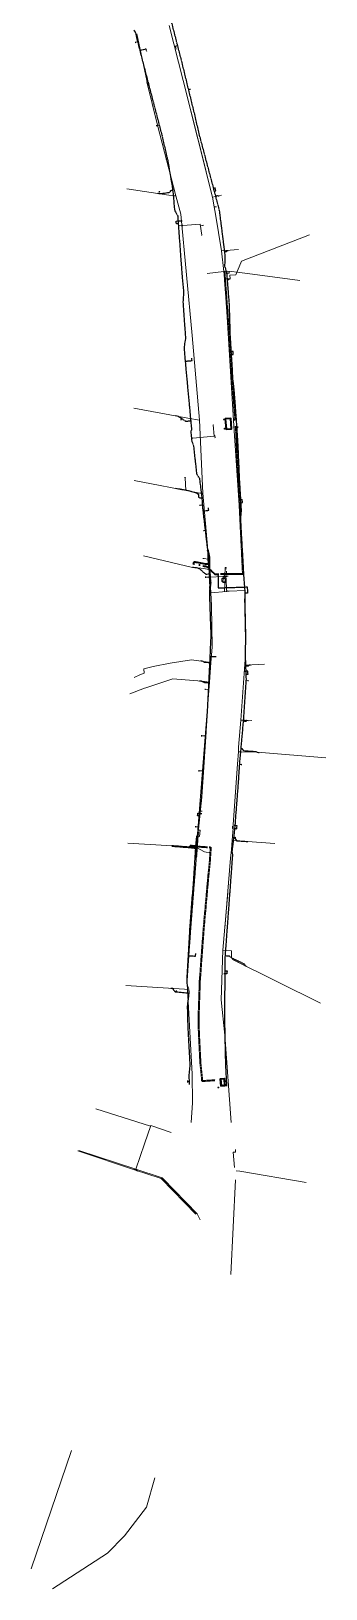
# Model space of a CAD drawing. Header units: metres. Extents: x 105139 to 106600, y 111320 to 118137.
# Drawn here: x 105261 to 105533, y 111320 to 112756 of the extents above; entities that cross this region are included whole.
import ezdxf

# ---------------------------------------------------------------- set-up
doc = ezdxf.new("R2010")
doc.units = ezdxf.units.M
doc.linetypes.add('DASHED', pattern=[1.524, 1.27, -0.254])
for name, color, linetype, lineweight in [('35-RH-ACUE-DOMICILIARIA', 152, 'CONTINUOUS', 9), ('35-RH-ACUE-MATRIZ-PJ', 150, 'DASHED', 40), ('35-RH-ACUE-MENOR-EXIST', 151, 'CONTINUOUS', 13), ('35-RH-ACUE-MENOR-PROY', 5, 'DASHED', 25), ('35-RH-ACUE-NODOS', 5, 'CONTINUOUS', 13), ('35-RH-ACUE-PJ-POZOS', 30, 'CONTINUOUS', 30)]:
    doc.layers.add(name, color=color, linetype=linetype, lineweight=lineweight)

# ---------------------------------------------------------------- blocks, each defined once
blk = doc.blocks.new('NODO_ACUE')
blk.add_circle((0, 0), 0.4)

msp = doc.modelspace()

# ---------------------------------------------------------------- linework, layer by layer
at = {"layer": '35-RH-ACUE-DOMICILIARIA'}
for points in [[(105356.6351, 112745.9242), (105357.2532, 112746.0901), (105357.3721, 112745.6471), (105356.754, 112745.4812)], [(105357.3127, 112745.8686), (105359.129, 112746.4008)], [(105406.8675, 112702.5178), (105405.7089, 112702.2152)], [(105407.5433, 112702.4442), (105406.921, 112702.2948), (105406.8139, 112702.7408), (105407.4363, 112702.8902)], [(105376.1721, 112669.1068), (105376.8029, 112669.2149), (105376.8804, 112668.7628), (105376.2496, 112668.6547)], [(105376.8416, 112668.9889), (105379.2533, 112669.05)], [(105385.0627, 112638.1958), (105385.6771, 112638.375), (105385.8055, 112637.9346), (105385.1911, 112637.7555)], [(105385.7413, 112638.1548), (105386.6747, 112638.2501)], [(105378.931, 112607.9446), (105378.6114, 112606.2131)], [(105379.29, 112608.522), (105379.1552, 112607.8963), (105378.7069, 112607.9929), (105378.8416, 112608.6185)], [(105400.0682, 112576.8956), (105396.8124, 112576.6256)], [(105400.7289, 112576.7265), (105400.0922, 112576.6613), (105400.0455, 112577.1176), (105400.6822, 112577.1828)], [(105400.7062, 112576.9485), (105416.7227, 112578.2769), (105418.0372, 112568.1384)], [(105416.928, 112576.6932), (105419.1921, 112576.9519)], [(105417.7715, 112568.1881), (105418.191, 112567.916)], [(105417.8275, 112568.2744), (105418.247, 112568.0023)], [(105419.0227, 112577.1358), (105419.3615, 112576.7681)], [(105419.0984, 112577.2055), (105419.4372, 112576.8378)], [(105398.728, 112397.5825), (105398.8382, 112398.213), (105399.29, 112398.134), (105399.1798, 112397.5035)], [(105399.0641, 112398.1735), (105399.1103, 112398.8256)], [(105409.7174, 112380.9823), (105429.5464, 112382.853), (105428.7086, 112393.0505)], [(105428.5392, 112393.2344), (105428.878, 112392.8667)], [(105428.6149, 112393.3041), (105428.9537, 112392.9364)], [(105409.0802, 112380.9222), (105408.8263, 112380.8982)], [(105409.7397, 112380.7648), (105409.103, 112380.6996), (105409.0563, 112381.1558), (105409.693, 112381.2211)], [(105429.5048, 112383.3593), (105430.1227, 112383.4174), (105430.3052, 112381.3107)], [(105430.0601, 112381.4248), (105430.3989, 112381.0571)], [(105430.1358, 112381.4946), (105430.4747, 112381.1269)], [(105450.9563, 112390.9692), (105450.2362, 112390.9836)], [(105451.5881, 112390.718), (105450.9485, 112390.74), (105450.9642, 112391.1984), (105451.6038, 112391.1764)], [(105402.9021, 112344.9025), (105403.0057, 112344.271), (105402.5531, 112344.1967), (105402.4495, 112344.8283)], [(105402.7794, 112344.2339), (105403.2501, 112332.6862)], [(105416.0208, 112319.146), (105416.6557, 112319.2262), (105416.7132, 112318.7712), (105416.0783, 112318.6909)], [(105416.6845, 112318.9987), (105418.9621, 112319.0441)], [(105419.676, 112295.7908), (105420.3116, 112295.8658), (105420.3653, 112295.4103), (105419.7297, 112295.3353)], [(105420.3385, 112295.6381), (105421.5667, 112295.6453)], [(105421.1455, 112252.8556), (105421.7843, 112252.8958), (105421.8131, 112252.438), (105421.1743, 112252.3978)], [(105421.7987, 112252.6669), (105425.9058, 112252.69)], [(105420.9139, 112149.466), (105421.5536, 112149.445), (105421.5386, 112148.9866), (105420.8989, 112149.0076)], [(105421.5461, 112149.2158), (105424.435, 112149.2779)], [(105460.4956, 112157.2453), (105458.8356, 112157.3501)], [(105461.1136, 112156.9622), (105460.476, 112157.0168), (105460.5151, 112157.4738), (105461.1528, 112157.4192)], [(105417.4937, 112106.5815), (105418.1325, 112106.5428), (105418.1048, 112106.0849), (105417.4659, 112106.1236)], [(105418.1186, 112106.3139), (105421.8864, 112106.292)], [(105454.5333, 112079.9167), (105452.7828, 112080.0687)], [(105455.1445, 112079.6189), (105454.5083, 112079.6887), (105454.5583, 112080.1447), (105455.1945, 112080.0748)], [(105415.0515, 112074.4105), (105415.6903, 112074.3718), (105415.6626, 112073.9139), (105415.0238, 112073.9526)], [(105415.6765, 112074.1429), (105419.7431, 112074.121)], [(105412.0813, 112022.8083), (105412.7192, 112022.7562), (105412.6819, 112022.299), (105412.044, 112022.3511)], [(105412.7005, 112022.5276), (105415.2756, 112022.4314)], [(105449.01, 112012.6146), (105447.4913, 112013.0809)], [(105449.6252, 112012.3251), (105448.9881, 112012.3863), (105449.032, 112012.8428), (105449.669, 112012.7816)], [(105394.8311, 111871.4163), (105394.7637, 111870.7799), (105394.3076, 111870.8282), (105394.3749, 111871.4646)], [(105394.5357, 111870.804), (105394.4493, 111870.0643)], [(105404.5229, 111788.2356), (105405.1628, 111788.2489), (105405.1724, 111787.7904), (105404.5325, 111787.777)], [(105404.5285, 111787.4796), (105405.1684, 111787.4929), (105405.1779, 111787.0344), (105404.5381, 111787.021)], [(105405.1676, 111788.0197), (105406.7456, 111788.0272)], [(105405.1732, 111787.2637), (105406.749, 111787.2712)]]:
    msp.add_lwpolyline(points, dxfattribs=at)
at = {"layer": '35-RH-ACUE-MATRIZ-PJ'}
for points in [[(105438.8034, 112534.6229), (105448.9039, 112397.7856), (105448.0571, 112397.7231)], [(105448.5013, 112391.2987), (105449.415, 112391.3706), (105455.9633, 112255.3287), (105435.2585, 112255.5268)], [(105425.3688, 112260.2731), (105425.1451, 112271.0671), (105423.8222, 112277.9697)], [(105411.3268, 112264.5788), (105410.5731, 112264.7085), (105410.9669, 112266.9416), (105422.5846, 112264.8927), (105425.2706, 112265.0137)], [(105416.6038, 112263.6586), (105415.3645, 112263.8667)], [(105419.0797, 112263.2083), (105422.8601, 112262.5416), (105430.0608, 112255.4682), (105433.9461, 112255.503)], [(105425.8054, 112242.2479), (105426.3104, 112247.5302), (105425.8836, 112252.9738), (105425.4163, 112257.981), (105425.3771, 112259.8732)], [(105390.4709, 112005.039), (105390.4709, 112005.039), (105407.2895, 112003.6291), (105409.4687, 112003.4164), (105411.7583, 112003.1604), (105415.1608, 112004.3075), (105423.4969, 112003.7626)], [(105407.2895, 112003.6291), (105407.4771, 112005.3005), (105413.726, 112004.824)], [(105413.0632, 111994.3915), (105413.5481, 112002.6512), (105414.7884, 112017.8012)], [(105424.8155, 112003.6764), (105426.2746, 112003.5923), (105425.3924, 111991.144), (105423.4213, 111970.3723), (105419.6848, 111928.6813), (105416.1158, 111879.9158), (105414.9573, 111845.9363), (105415.3385, 111830.9411), (105416.768, 111802.9791), (105417.8101, 111794.2049), (105418.271, 111788.1317), (105430.5635, 111789.0645)]]:
    msp.add_lwpolyline(points, dxfattribs=at)
at = {"layer": '35-RH-ACUE-MENOR-EXIST'}
for points in [[(105358.3047, 112753.6683), (105368.2054, 112706.2943)], [(105388.07, 112761.24), (105400.8118, 112710.7836)], [(105388.07, 112761.24), (105400.8118, 112710.7836)], [(105367.436, 112709.3764), (105377.3653, 112669.5964)], [(105400.8118, 112710.7836), (105427.99, 112603.16)], [(105400.8118, 112710.7836), (105422.059, 112626.6462)], [(105400.8118, 112710.7836), (105427.99, 112603.16)], [(105400.8118, 112710.7836), (105422.059, 112626.6462)], [(105377.3653, 112669.5964), (105394.13, 112604.43)], [(105348.87, 112610.86), (105387.64, 112604.79)], [(105348.87, 112610.86), (105387.64, 112604.79)], [(105387.64, 112604.79), (105392.32, 112604.33), (105394.13, 112604.43)], [(105387.64, 112604.79), (105392.32, 112604.33), (105394.13, 112604.43)], [(105394.13, 112604.43), (105398.76, 112587.34)], [(105394.13, 112604.43), (105398.76, 112587.34)], [(105427.99, 112603.16), (105436.4082, 112604.7976)], [(105427.99, 112603.16), (105429.66, 112594.04)], [(105427.99, 112603.16), (105429.66, 112594.04)], [(105429.66, 112594.04), (105430.82, 112594.13), (105431.682, 112594.143)], [(105429.66, 112594.04), (105430.84, 112587.53)], [(105429.66, 112594.04), (105430.84, 112587.53)], [(105398.76, 112587.34), (105409.23, 112475.44), (105415.93, 112397.57)], [(105398.76, 112587.34), (105409.23, 112475.44), (105415.93, 112397.57)], [(105430.84, 112587.53), (105436.27, 112553.6)], [(105430.84, 112587.53), (105436.27, 112553.6)], [(105439.37, 112527.65), (105444.31, 112527.92), (105444.11, 112531.1), (105449.552, 112531.44), (105454.88, 112544.207), (105517.4282, 112568.3297)], [(105451.9494, 112554.7015), (105440.31, 112553.82), (105436.27, 112553.6)], [(105441.98, 112553.98), (105440.31, 112553.82), (105436.27, 112553.6)], [(105436.27, 112553.6), (105438.5488, 112534.5241), (105439.37, 112527.65)], [(105436.27, 112553.6), (105438.5488, 112534.5241), (105439.37, 112527.65)], [(105423.0155, 112532.7755), (105438.5488, 112534.5241), (105439.49, 112534.63)], [(105439.37, 112527.65), (105447.77, 112392.29), (105457.86, 112241.68)], [(105439.49, 112534.63), (105441.55, 112534.86), (105445.4027, 112534.409)], [(105441.1138, 112534.8029), (105441.3459, 112532.9894), (105443.3243, 112533.0293), (105443.5118, 112534.6303)], [(105445.4027, 112534.409), (105450.6773, 112533.7915), (105464.87, 112532.13), (105508.4054, 112526.344)], [(105355.55, 112408.67), (105405.36, 112399.17)], [(105355.55, 112408.67), (105405.36, 112399.17)], [(105405.36, 112399.17), (105415.93, 112397.57)], [(105405.36, 112399.17), (105415.93, 112397.57)], [(105418.93, 112330.17), (105415.93, 112397.57)], [(105418.93, 112330.17), (105415.93, 112397.57)], [(105413.37, 112330.73), (105355.7077, 112341.8838)], [(105413.37, 112330.73), (105355.7077, 112341.8838)], [(105418.93, 112330.17), (105416.27, 112330.12), (105413.37, 112330.73)], [(105423.8, 112269.3), (105423.8, 112274.23), (105423.54, 112277.52), (105418.93, 112330.17)], [(105364.26, 112272.34), (105409.47, 112261.62), (105414.33, 112261.43), (105419.99, 112260.74)], [(105364.26, 112272.34), (105409.47, 112261.62), (105414.33, 112261.43), (105419.99, 112260.74)], [(105423.8, 112269.3), (105420.19, 112269.76), (105419.01, 112269.9)], [(105423.8, 112269.3), (105420.19, 112269.76), (105419.01, 112269.9)], [(105424.46, 112259.88), (105423.8, 112269.3)], [(105424.46, 112259.88), (105423.8, 112269.3)], [(105419.99, 112260.74), (105424.46, 112259.88)], [(105419.99, 112260.74), (105424.46, 112259.88)], [(105425.56, 112254.34), (105424.46, 112259.88)], [(105425.56, 112254.34), (105424.46, 112259.88)], [(105425.56, 112254.34), (105424.86, 112254.31)], [(105425.56, 112254.34), (105424.86, 112254.31)], [(105424.86, 112254.31), (105425.78, 112238.31)], [(105424.86, 112254.31), (105425.78, 112238.31)], [(105425.62, 112252.82), (105425.56, 112254.34)], [(105425.62, 112252.82), (105425.56, 112254.34)], [(105425.62, 112252.82), (105437.67, 112253.35)], [(105425.62, 112252.82), (105437.67, 112253.35)], [(105425.71, 112248.61), (105425.72, 112250.13)], [(105425.71, 112248.61), (105425.72, 112250.13)], [(105427.55, 112188.05), (105427.04, 112226.54), (105426.3279, 112238.3567), (105425.71, 112248.61)], [(105439.0978, 112248.5156), (105436.5983, 112248.5621), (105436.6522, 112251.4616), (105439.1517, 112251.4151)], [(105439.0978, 112248.5156), (105436.5983, 112248.5621), (105436.6522, 112251.4616), (105439.1517, 112251.4151)], [(105439.0978, 112248.5156), (105436.5983, 112248.5621), (105436.6522, 112251.4616), (105439.1517, 112251.4151)], [(105439.0978, 112248.5156), (105436.5983, 112248.5621), (105436.6522, 112251.4616), (105439.1517, 112251.4151)], [(105439.0978, 112248.5156), (105436.5983, 112248.5621), (105436.6522, 112251.4616), (105439.1517, 112251.4151)], [(105439.0978, 112248.5156), (105436.5983, 112248.5621), (105436.6522, 112251.4616), (105439.1517, 112251.4151)], [(105437.7975, 112251.3924), (105437.5928, 112248.1665)], [(105437.7975, 112251.3924), (105437.5928, 112248.1665)], [(105437.7975, 112251.3924), (105437.5928, 112248.1665)], [(105437.7975, 112251.3924), (105437.5928, 112248.1665)], [(105437.6525, 112251.7474), (105437.9261, 112251.7239), (105437.8128, 112252.0092), (105437.6525, 112251.7474)], [(105437.6525, 112251.7474), (105437.9261, 112251.7239), (105437.8128, 112252.0092), (105437.6525, 112251.7474)], [(105437.6525, 112251.7474), (105437.9261, 112251.7239), (105437.8128, 112252.0092), (105437.6525, 112251.7474)], [(105437.6525, 112251.7474), (105437.9261, 112251.7239), (105437.8128, 112252.0092), (105437.6525, 112251.7474)], [(105437.67, 112253.35), (105437.96, 112253.35)], [(105437.67, 112253.35), (105437.96, 112253.35)], [(105437.6945, 112251.398), (105437.9005, 112251.3868)], [(105437.6945, 112251.398), (105437.9005, 112251.3868)], [(105437.6996, 112252.2945), (105437.9731, 112252.271), (105437.8128, 112252.0092), (105437.6996, 112252.2945)], [(105437.6996, 112252.2945), (105437.9731, 112252.271), (105437.8128, 112252.0092), (105437.6996, 112252.2945)], [(105437.6996, 112252.2945), (105437.9731, 112252.271), (105437.8128, 112252.0092), (105437.6996, 112252.2945)], [(105437.6996, 112252.2945), (105437.9731, 112252.271), (105437.8128, 112252.0092), (105437.6996, 112252.2945)], [(105437.7132, 112252.1466), (105437.9195, 112252.1474)], [(105437.7132, 112252.1466), (105437.9195, 112252.1474)], [(105437.7132, 112252.1466), (105437.9195, 112252.1474)], [(105437.7132, 112252.1466), (105437.9195, 112252.1474)], [(105437.9313, 112252.0517), (105437.7263, 112252.0539)], [(105437.9313, 112252.0517), (105437.7263, 112252.0539)], [(105437.7282, 112252.016), (105437.9342, 112252.0047)], [(105437.7282, 112252.016), (105437.9342, 112252.0047)], [(105437.9401, 112251.8218), (105437.7351, 112251.824)], [(105437.9401, 112251.8218), (105437.7351, 112251.824)], [(105437.7975, 112251.3924), (105437.8312, 112252.0104)], [(105437.7975, 112251.3924), (105437.8312, 112252.0104)], [(105437.9493, 112252.9554), (105437.8111, 112252.5148)], [(105437.9493, 112252.9554), (105437.8111, 112252.5148)], [(105437.8288, 112252.0533), (105437.8111, 112252.5148)], [(105437.8128, 112252.0092), (105437.8199, 112252.2849)], [(105437.8128, 112252.0092), (105437.8199, 112252.2849)], [(105437.8128, 112252.0092), (105437.8199, 112252.2849)], [(105437.8128, 112252.0092), (105437.8199, 112252.2849)], [(105438.127, 112251.6843), (105437.8144, 112251.7014)], [(105438.127, 112251.6843), (105437.8144, 112251.7014)], [(105438.127, 112251.6843), (105437.8144, 112251.7014)], [(105438.127, 112251.6843), (105437.8144, 112251.7014)], [(105438.127, 112251.6843), (105437.8144, 112251.7014)], [(105438.127, 112251.6843), (105437.8144, 112251.7014)], [(105437.8376, 112251.8234), (105437.8199, 112252.2849)], [(105437.8376, 112251.8234), (105437.8199, 112252.2849)], [(105438.0489, 112252.9237), (105437.8536, 112252.9859)], [(105438.0489, 112252.9237), (105437.8536, 112252.9859)], [(105438.0577, 112252.6938), (105437.8624, 112252.756)], [(105438.0577, 112252.6938), (105437.8624, 112252.756)], [(105438.0696, 112253.0522), (105437.9493, 112252.9554)], [(105438.0696, 112253.0522), (105437.9493, 112252.9554)], [(105437.96, 112253.35), (105438.85, 112253.38)], [(105437.96, 112253.35), (105438.85, 112253.38)], [(105438.0036, 112253.1332), (105438.1331, 112252.9744)], [(105438.0036, 112253.1332), (105438.1331, 112252.9744)], [(105438.0696, 112253.0522), (105438.4262, 112253.3457)], [(105438.1214, 112251.5813), (105438.1326, 112251.7873)], [(105438.1214, 112251.5813), (105438.1326, 112251.7873)], [(105438.1214, 112251.5813), (105438.1326, 112251.7873)], [(105438.1214, 112251.5813), (105438.1326, 112251.7873)], [(105438.1214, 112251.5813), (105438.1326, 112251.7873)], [(105438.1214, 112251.5813), (105438.1326, 112251.7873)], [(105438.127, 112251.6843), (105438.7312, 112252.0488)], [(105438.127, 112251.6843), (105438.7312, 112252.0488)], [(105438.127, 112251.6843), (105438.7312, 112252.0488)], [(105438.127, 112251.6843), (105438.7312, 112252.0488)], [(105438.6636, 112253.7418), (105438.4262, 112253.3457)], [(105438.6636, 112253.7418), (105438.4262, 112253.3457)], [(105438.5786, 112253.7991), (105438.7491, 112253.6853)], [(105438.5786, 112253.7991), (105438.7491, 112253.6853)], [(105439.2215, 112256.4405), (105438.6639, 112253.7422)], [(105439.2215, 112256.4405), (105438.6639, 112253.7422)], [(105439.2215, 112256.4405), (105438.6639, 112253.7422)], [(105439.1396, 112252.2259), (105438.7312, 112252.0488)], [(105439.1396, 112252.2259), (105438.7312, 112252.0488)], [(105439.1396, 112252.2259), (105438.7312, 112252.0488)], [(105439.1396, 112252.2259), (105438.7312, 112252.0488)], [(105438.85, 112253.38), (105439.6, 112253.4)], [(105438.85, 112253.38), (105439.6, 112253.4)], [(105439.1719, 112253.9469), (105439.1898, 112253.623), (105439.7044, 112250.947), (105439.1001, 112239.4532)], [(105439.1202, 112252.3272), (105439.1591, 112252.1246)], [(105439.1202, 112252.3272), (105439.1591, 112252.1246)], [(105439.1396, 112252.2259), (105439.4471, 112252.285)], [(105439.1396, 112252.2259), (105439.4471, 112252.285)], [(105439.3131, 112256.7966), (105439.2215, 112256.4405)], [(105439.3131, 112256.7966), (105439.2215, 112256.4405)], [(105439.49, 112252.6083), (105439.2874, 112252.5694)], [(105439.49, 112252.6083), (105439.2874, 112252.5694)], [(105439.3887, 112252.5889), (105439.302, 112253.0398)], [(105439.3887, 112252.5889), (105439.302, 112253.0398)], [(105439.3131, 112256.7966), (105439.343, 112256.9133)], [(105439.3131, 112256.7966), (105439.343, 112256.9133)], [(105439.3131, 112256.7966), (105439.343, 112256.9133)], [(105439.3131, 112256.7966), (105439.343, 112256.9133)], [(105439.4094, 112257.0138), (105439.343, 112256.9133)], [(105439.4094, 112257.0138), (105439.343, 112256.9133)], [(105439.4094, 112257.0138), (105439.343, 112256.9133)], [(105439.4094, 112257.0138), (105439.343, 112256.9133)], [(105439.5142, 112256.9866), (105439.3436, 112257.1003)], [(105439.5142, 112256.9866), (105439.3436, 112257.1003)], [(105439.5142, 112256.9866), (105439.3436, 112257.1003)], [(105439.5142, 112256.9866), (105439.3436, 112257.1003)], [(105439.3887, 112252.5889), (105439.5055, 112251.9811)], [(105439.3887, 112252.5889), (105439.5055, 112251.9811)], [(105439.4372, 112257.0561), (105439.3981, 112256.9968)], [(105439.4372, 112257.0561), (105439.3981, 112256.9968)], [(105439.4372, 112257.0561), (105439.3981, 112256.9968)], [(105439.4372, 112257.0561), (105439.3981, 112256.9968)], [(105439.6068, 112252.0006), (105439.4042, 112251.9616)], [(105439.6068, 112252.0006), (105439.4042, 112251.9616)], [(105439.4094, 112257.0138), (105439.4485, 112257.0731)], [(105439.4094, 112257.0138), (105439.4485, 112257.0731)], [(105439.4094, 112257.0138), (105439.4485, 112257.0731)], [(105439.4094, 112257.0138), (105439.4485, 112257.0731)], [(105439.4284, 112257.3538), (105439.6316, 112257.3269)], [(105439.4284, 112257.3538), (105439.6316, 112257.3269)], [(105439.4284, 112257.3538), (105439.6316, 112257.3269)], [(105439.4284, 112257.3538), (105439.6316, 112257.3269)], [(105439.4372, 112257.0561), (105439.5035, 112257.1566)], [(105439.4372, 112257.0561), (105439.5035, 112257.1566)], [(105439.4372, 112257.0561), (105439.5035, 112257.1566)], [(105439.4372, 112257.0561), (105439.5035, 112257.1566)], [(105439.5482, 112257.338), (105439.5035, 112257.1566)], [(105439.5482, 112257.338), (105439.5035, 112257.1566)], [(105439.5482, 112257.338), (105439.5035, 112257.1566)], [(105439.5482, 112257.338), (105439.5035, 112257.1566)], [(105439.5482, 112257.338), (105439.76, 112261.63)], [(105439.5482, 112257.338), (105439.76, 112261.63)], [(105439.6, 112253.4), (105440.27, 112253.42)], [(105439.6, 112253.4), (105440.27, 112253.42)], [(105440.58, 112261.65), (105439.76, 112261.63)], [(105440.58, 112261.65), (105439.76, 112261.63)], [(105440.55, 112253.44), (105440.27, 112253.42)], [(105440.55, 112253.44), (105440.27, 112253.42)], [(105440.47, 112250.83), (105440.27, 112253.42)], [(105440.55, 112253.44), (105440.43, 112254.97), (105440.88, 112255.72), (105440.78, 112257.68)], [(105441.07, 112240.32), (105441.03, 112240.75), (105440.47, 112250.83)], [(105440.8, 112253.46), (105440.55, 112253.44)], [(105440.8, 112253.46), (105440.55, 112253.44)], [(105440.62, 112260.88), (105440.58, 112261.65)], [(105440.62, 112260.88), (105440.58, 112261.65)], [(105440.64, 112260.45), (105440.67, 112260.02)], [(105440.64, 112260.45), (105440.67, 112260.02)], [(105440.76, 112258.1), (105440.78, 112257.68)], [(105440.76, 112258.1), (105440.78, 112257.68)], [(105440.8, 112253.46), (105441.18, 112253.51)], [(105440.8, 112253.46), (105441.18, 112253.51)], [(105441.18, 112253.51), (105441.49, 112253.55)], [(105441.18, 112253.51), (105441.49, 112253.55)], [(105441.49, 112253.55), (105441.67, 112253.58)], [(105441.49, 112253.55), (105441.67, 112253.58)], [(105441.67, 112253.58), (105442.37, 112253.62)], [(105441.67, 112253.58), (105442.37, 112253.62)], [(105442.37, 112253.62), (105442.55, 112253.61)], [(105442.37, 112253.62), (105442.55, 112253.61)], [(105425.78, 112238.31), (105426.3279, 112238.3567), (105440.91, 112239.6)], [(105437.6953, 112248.1688), (105437.4904, 112248.1643)], [(105437.6953, 112248.1688), (105437.4904, 112248.1643)], [(105437.6953, 112248.1688), (105437.4904, 112248.1643)], [(105437.6953, 112248.1688), (105437.4904, 112248.1643)], [(105437.5928, 112248.1665), (105437.6031, 112247.7049)], [(105437.5928, 112248.1665), (105437.6031, 112247.7049)], [(105437.5928, 112248.1665), (105437.6031, 112247.7049)], [(105437.5928, 112248.1665), (105437.6031, 112247.7049)], [(105438.0648, 112247.7152), (105437.6031, 112247.7049)], [(105438.0648, 112247.7152), (105437.6031, 112247.7049)], [(105438.0648, 112247.7152), (105437.6031, 112247.7049)], [(105438.0648, 112247.7152), (105437.6031, 112247.7049)], [(105438.0625, 112247.8176), (105438.0671, 112247.6127)], [(105438.0625, 112247.8176), (105438.0671, 112247.6127)], [(105438.0625, 112247.8176), (105438.0671, 112247.6127)], [(105438.0625, 112247.8176), (105438.0671, 112247.6127)], [(105438.0648, 112247.7148), (105439.463, 112247.7763)], [(105438.0648, 112247.7148), (105439.463, 112247.7763)], [(105438.0648, 112247.7148), (105439.943, 112247.7718)], [(105438.0648, 112247.7148), (105439.943, 112247.7718)], [(105438.0648, 112247.7148), (105439.943, 112247.7718)], [(105438.0648, 112247.7148), (105439.943, 112247.7718)], [(105439.2946, 112247.8201), (105439.5682, 112247.7966), (105439.4549, 112248.0819), (105439.2946, 112247.8201)], [(105439.2946, 112247.8201), (105439.5682, 112247.7966), (105439.4549, 112248.0819), (105439.2946, 112247.8201)], [(105439.3417, 112248.3672), (105439.6152, 112248.3437), (105439.4549, 112248.0819), (105439.3417, 112248.3672)], [(105439.3417, 112248.3672), (105439.6152, 112248.3437), (105439.4549, 112248.0819), (105439.3417, 112248.3672)], [(105439.3417, 112248.3672), (105439.6152, 112248.3437), (105439.4549, 112248.0819), (105439.3417, 112248.3672)], [(105439.3417, 112248.3672), (105439.6152, 112248.3437), (105439.4549, 112248.0819), (105439.3417, 112248.3672)], [(105440.91, 112239.6), (105441.14, 112239.63)], [(105440.91, 112239.6), (105441.14, 112239.63)], [(105441.14, 112239.63), (105441.07, 112240.32)], [(105441.14, 112239.63), (105441.07, 112240.32)], [(105441.14, 112239.63), (105441.5, 112239.68)], [(105441.14, 112239.63), (105441.5, 112239.68)], [(105441.5, 112239.68), (105442.5056, 112239.7279), (105443.2333, 112239.7625), (105457.89, 112240.46)], [(105457.86, 112241.68), (105457.89, 112240.46)], [(105457.86, 112241.68), (105457.89, 112240.46)], [(105457.89, 112240.46), (105458.71, 112197.91)], [(105457.89, 112240.46), (105458.71, 112197.91)], [(105458.71, 112197.91), (105457.99, 112176.35), (105457.74, 112172.36), (105454, 112120.94), (105452.1, 112096.01)], [(105426.42, 112174.13), (105427.55, 112188.05)], [(105355.67, 112160.15), (105361.07, 112162.5)], [(105355.67, 112160.15), (105361.07, 112162.5)], [(105364.98, 112164.16), (105361.07, 112162.5)], [(105364.98, 112164.16), (105361.07, 112162.5)], [(105422.27, 112174.71), (105408.74, 112176.57), (105389.02, 112173.41), (105373.18, 112170.4), (105364.67, 112168.15)], [(105422.27, 112174.71), (105408.74, 112176.57), (105389.02, 112173.41), (105373.18, 112170.4), (105364.67, 112168.15)], [(105364.67, 112168.15), (105364.98, 112164.16)], [(105364.67, 112168.15), (105364.98, 112164.16)], [(105426.42, 112174.13), (105422.27, 112174.71)], [(105426.42, 112174.13), (105422.27, 112174.71)], [(105425.28, 112155.96), (105426.42, 112174.13)], [(105458.5216, 112171.5599), (105476.047, 112172.5618)], [(105351.67, 112145.15), (105365.3, 112150.4)], [(105351.67, 112145.15), (105365.3, 112150.4)], [(105365.3, 112150.4), (105366.37, 112150.75)], [(105365.3, 112150.4), (105366.37, 112150.75)], [(105366.37, 112150.75), (105391.35, 112159), (105418.07, 112156.72)], [(105366.37, 112150.75), (105391.35, 112159), (105418.07, 112156.72)], [(105414.44, 112019.57), (105425.28, 112155.96)], [(105418.07, 112156.72), (105425.28, 112155.96)], [(105418.07, 112156.72), (105425.28, 112155.96)], [(105458.01, 112120.77), (105454, 112120.94)], [(105464.2783, 112120.5344), (105454, 112120.94)], [(105451.04, 112080.22), (105451.85, 112091.83)], [(105451.04, 112080.22), (105451.85, 112091.83)], [(105452.1, 112096.01), (105451.85, 112091.83)], [(105452.1, 112096.01), (105451.85, 112091.83)], [(105452.14, 112091.8), (105451.85, 112091.83)], [(105452.14, 112091.8), (105451.85, 112091.83)], [(105452.48, 112091.77), (105452.14, 112091.8)], [(105452.48, 112091.77), (105452.14, 112091.8)], [(105469.63, 112091.22), (105452.48, 112091.77)], [(105469.63, 112091.22), (105452.48, 112091.77)], [(105532.57, 112086.23), (105469.63, 112091.22)], [(105532.57, 112086.23), (105469.63, 112091.22)], [(105447.18, 112024.58), (105451.04, 112080.22)], [(105447.18, 112024.58), (105451.04, 112080.22)], [(105418.3348, 112036.8947), (105416.2548, 112037.0747)], [(105416.52, 112019.39), (105414.4388, 112019.5554)], [(105416.15, 112013.67), (105416.52, 112019.39)], [(105446.1, 112010.22), (105446.95, 112020.96)], [(105446.1, 112010.22), (105446.95, 112020.96)], [(105446.4165, 112023.2408), (105446.3591, 112020.8255), (105446.9385, 112020.7826)], [(105446.95, 112020.96), (105447.18, 112024.58)], [(105446.95, 112020.96), (105447.18, 112024.58)], [(105349.99, 112007.55), (105406.38, 112004.06)], [(105349.99, 112007.55), (105406.38, 112004.06)], [(105408.82, 112004.86), (105408.71, 112003.93)], [(105408.82, 112004.86), (105408.71, 112003.93)], [(105409.96, 112004.78), (105408.82, 112004.86)], [(105409.96, 112004.78), (105408.82, 112004.86)], [(105412.34, 112004.69), (105409.96, 112004.78)], [(105412.34, 112004.69), (105409.96, 112004.78)], [(105412.34, 112004.69), (105412.2734, 112003.663), (105410.0673, 111969.8192)], [(105412.34, 112004.69), (105412.2734, 112003.663), (105410.0673, 111969.8192)], [(105412.34, 112004.69), (105413.16, 112013.83)], [(105413.16, 112013.83), (105416.15, 112013.67)], [(105445.49, 112001.42), (105446.1, 112010.22)], [(105445.49, 112001.42), (105446.1, 112010.22)], [(105447.66, 112009.88), (105446.1, 112010.22)], [(105446.1, 112010.22), (105446.1, 112010.22)], [(105485.38, 112007.22), (105447.66, 112009.88)], [(105485.38, 112007.22), (105447.66, 112009.88)], [(105406.38, 112004.06), (105408.71, 112003.93)], [(105406.38, 112004.06), (105408.71, 112003.93)], [(105408.71, 112003.93), (105412.2734, 112003.663), (105412.58, 112003.64), (105420.48, 111999.4), (105422.2, 111999.16)], [(105408.71, 112003.93), (105412.2734, 112003.663), (105412.58, 112003.64), (105420.48, 111999.4), (105422.2, 111999.16)], [(105422.2, 111999.16), (105424.9408, 111998.8533)], [(105439.34, 111929.1463), (105444.75, 111993.71)], [(105439.34, 111929.1463), (105444.75, 111993.71)], [(105444.75, 111993.71), (105445.49, 112001.42)], [(105444.75, 111993.71), (105445.49, 112001.42)], [(105406.8453, 111927.7762), (105407.0219, 111931.0186), (105410.0673, 111969.8192)], [(105406.8453, 111927.7762), (105407.0219, 111931.0186), (105410.0673, 111969.8192)], [(105437.62, 111908.62), (105442.0504, 111961.4928)], [(105437.62, 111908.62), (105442.0504, 111961.4928)], [(105408.1856, 111750), (105409.6815, 111767.9266), (105409.2266, 111794.3144), (105404.4408, 111883.6288), (105407.0219, 111931.0186), (105409.3054, 111960.1122)], [(105408.1856, 111750), (105409.6815, 111767.9266), (105409.2266, 111794.3144), (105404.4408, 111883.6288), (105407.0219, 111931.0186), (105409.3054, 111960.1122)], [(105445.0844, 111750), (105439.29, 111830.38), (105435.9, 111863.02), (105437.62, 111908.62)], [(105445.0844, 111750), (105439.29, 111830.38), (105435.9, 111863.02), (105437.62, 111908.62)], [(105439.6, 111908.44), (105437.62, 111908.62)], [(105439.6, 111908.44), (105437.62, 111908.62)], [(105445.65, 111908.11), (105439.6, 111908.44)], [(105445.65, 111908.11), (105439.6, 111908.44)], [(105527.7414, 111859.9029), (105446.37, 111900.25), (105445.46, 111902.03), (105445.65, 111908.11)], [(105527.7414, 111859.9029), (105446.37, 111900.25), (105445.46, 111902.03), (105445.65, 111908.11)], [(105348.14, 111876.28), (105402.29, 111872.67)], [(105348.14, 111876.28), (105402.29, 111872.67)], [(105402.29, 111872.67), (105405.0319, 111872.5982)], [(105402.29, 111872.67), (105405.0319, 111872.5982)], [(105320.2415, 111762.3956), (105370.7902, 111746.3771)], [(105320.2415, 111762.3956), (105370.7902, 111746.3771)], [(105370.9894, 111747.0217), (105365.3, 111730.33)], [(105370.9894, 111747.0217), (105365.3, 111730.33)], [(105370.9894, 111747.0217), (105389.9053, 111740.595)], [(105370.9894, 111747.0217), (105389.9053, 111740.595)], [(105303.7916, 111723.7506), (105357.1067, 111706.0417)], [(105303.7916, 111723.7506), (105357.1067, 111706.0417)], [(105380.7436, 111699.0114), (105357.3461, 111706.7514), (105304.6728, 111724.1759)], [(105380.7436, 111699.0114), (105357.3461, 111706.7514), (105304.6728, 111724.1759)], [(105365.3, 111730.33), (105357.3461, 111706.7514), (105357.1067, 111706.0417)], [(105365.3, 111730.33), (105357.3461, 111706.7514), (105357.1067, 111706.0417)], [(105449.19, 111724.82), (105449.35, 111723.69), (105449.36, 111722.56), (105447.21, 111722.49)], [(105449.19, 111724.82), (105449.35, 111723.69), (105449.36, 111722.56), (105447.21, 111722.49)], [(105447.21, 111722.49), (105448.19, 111708.27)], [(105447.21, 111722.49), (105448.19, 111708.27)], [(105379.8642, 111698.4766), (105357.1067, 111706.0417)], [(105379.8642, 111698.4766), (105357.1067, 111706.0417)], [(105449.77, 111705.26), (105453.21, 111705.1), (105514.327, 111694.3854)], [(105449.77, 111705.26), (105453.21, 111705.1), (105514.327, 111694.3854)], [(105380.9772, 111697.7969), (105380.5342, 111698.2539), (105379.8642, 111698.4766)], [(105380.9772, 111697.7969), (105380.5342, 111698.2539), (105379.8642, 111698.4766)], [(105382.0227, 111698.2473), (105381.5408, 111698.7477), (105380.7436, 111699.0114)], [(105382.0227, 111698.2473), (105381.5408, 111698.7477), (105380.7436, 111699.0114)], [(105412.4802, 111665.2961), (105380.9772, 111697.7969)], [(105412.4802, 111665.2961), (105380.9772, 111697.7969)], [(105416.5794, 111660.0973), (105413.707, 111665.637), (105382.0227, 111698.2473)], [(105416.5794, 111660.0973), (105413.707, 111665.637), (105382.0227, 111698.2473)], [(105449.36, 111696.84), (105444.76, 111609.62)], [(105449.36, 111696.84), (105444.76, 111609.62)], [(105297.98, 111447.39), (105260.68, 111338.25)], [(105297.98, 111447.39), (105260.68, 111338.25)], [(105374.64, 111422.25), (105367.08, 111395.03), (105346.8, 111368.75), (105331.09, 111352.75), (105280.49, 111319.84)], [(105374.64, 111422.25), (105367.08, 111395.03), (105346.8, 111368.75), (105331.09, 111352.75), (105280.49, 111319.84)]]:
    msp.add_lwpolyline(points, dxfattribs=at)
at = {"layer": '35-RH-ACUE-MENOR-PROY'}
for points in [[(105386.9695, 112776.3861), (105395.6709, 112742.5019), (105399.2767, 112728.4609), (105410.5995, 112682.2575), (105415.7658, 112660.094), (105418.9178, 112648.5512), (105421.5892, 112638.264), (105429.5184, 112608.4388), (105430.6204, 112604.2971), (105431.19, 112602.1617), (105434.1838, 112590.9043), (105434.4311, 112588.9437), (105436.993, 112568.6972), (105438.9787, 112552.8903), (105439.3505, 112549.9408), (105439.1756, 112539.5811), (105441.0873, 112532.3053), (105441.5126, 112526.9139), (105443.2499, 112504.8526), (105443.757, 112488.3428), (105444.1848, 112474.5592), (105445.8461, 112448.3893), (105446.4193, 112436.6448), (105448.0086, 112422.0056), (105449.7275, 112398.5468), (105451.2002, 112376.6355), (105451.4097, 112371.9678), (105452.6574, 112344.0199), (105452.8697, 112339.8332), (105453.9853, 112321.377), (105454.4104, 112314.3454), (105453.6523, 112306.3473), (105455.6594, 112272.607), (105456.64, 112255.0476), (105456.7908, 112252.5526), (105457.7426, 112239.8133), (105457.6296, 112230.4518), (105458.2562, 112204.2735), (105458.4003, 112193.8377), (105458.0398, 112182.8876), (105458.4851, 112170.9065), (105458.7549, 112163.2555), (105458.9231, 112158.6535), (105456.3296, 112120.1133), (105454.6526, 112101.1938), (105454.0759, 112094.7444), (105453.9871, 112093.7403), (105452.9029, 112081.9218), (105451.8078, 112065.0618), (105448.3987, 112020.9297), (105447.4066, 112012.3801), (105447.29, 112011.3842), (105446.09, 112001.053), (105445.9515, 111999.8634), (105446.1738, 111998.1626), (105446.396, 111996.4618), (105439.4852, 111902.6289), (105439.368, 111889.6036), (105439.0093, 111847.1772), (105439.904, 111804.4753), (105440.9088, 111783.5058)], [(105406.76, 111784.78), (105406.7544, 111786.067), (105406.4649, 111794.1537), (105407.4765, 111802.3408), (105405.9589, 111829.1229), (105405.3963, 111841.1534), (105404.9863, 111857.0462), (105406.4038, 111868.893), (105406.6021, 111870.8873), (105404.4713, 111877.8722), (105404.9382, 111885.391), (105406.1692, 111903.6299), (105408.0564, 111929.9875), (105412.8952, 111991.5316), (105413.5481, 112002.6512), (105414.7884, 112017.8012), (105416.3059, 112032.4375), (105418.1409, 112050.137), (105423.5293, 112130.8985), (105424.6059, 112153.1085), (105424.6059, 112153.1085), (105425.8733, 112179.5634), (105426.7743, 112198.9107), (105425.386, 112237.8607), (105426.3104, 112247.5302), (105425.8836, 112252.9738), (105425.4163, 112257.981), (105425.1451, 112271.0671), (105423.2867, 112280.7637), (105419.456, 112313.7169), (105419.2036, 112315.8822), (105419.2036, 112315.8822), (105418.2859, 112327.8361), (105416.2109, 112343.5978), (105413.6258, 112347.6863), (105410.7976, 112373.4364), (105409.117, 112378.1429), (105408.1293, 112387.5048), (105408.9534, 112388.6878), (105408.4228, 112394.349), (105408.1027, 112397.7786), (105407.0593, 112408.9612), (105403.0638, 112451.8022), (105402.391, 112458.99), (105402.1558, 112465.2598), (105403.3644, 112473.1563), (105401.0202, 112506.4932), (105401.6796, 112514.7038), (105400.01, 112532.9105), (105396.669, 112578.5867), (105396.1671, 112585.4477), (105393.335, 112590.8122), (105393.0405, 112593.968), (105391.8703, 112606.5091), (105391.4922, 112610.5612), (105386.9627, 112637.0243), (105381.4929, 112660.3032), (105377.6331, 112675.163), (105370.691, 112701.8888), (105366.544, 112717.8541), (105361.1677, 112738.5522), (105358.4748, 112748.9194), (105356.9812, 112755.3645), (105355.5454, 112756.9563)], [(105361.1676, 112738.5522), (105362.8303, 112738.984), (105366.4667, 112739.9286), (105367.0295, 112737.7244)], [(105395.6709, 112742.5019), (105394.6038, 112742.216), (105393.5367, 112741.9301), (105394.1832, 112739.578)], [(105391.614, 112609.2562), (105389.1282, 112609.0338), (105388.0791, 112607.1769), (105379.9056, 112606.041), (105379.9056, 112606.041), (105376.8088, 112606.4858)], [(105429.5184, 112608.4388), (105431.0891, 112608.8547), (105430.3829, 112611.5415), (105428.6046, 112611.0597)], [(105430.6204, 112604.2971), (105432.4196, 112604.7532), (105433.2848, 112604.2384), (105434.1619, 112604.3675)], [(105396.669, 112578.5867), (105395.6689, 112578.5302), (105394.6688, 112578.4736), (105394.5194, 112581.0503), (105399.9111, 112581.3706)], [(105438.9787, 112552.8903), (105440.8204, 112553.1217), (105441.4738, 112553.9294), (105442.4625, 112554.0356)], [(105441.5126, 112526.9139), (105442.0387, 112526.9546), (105442.5648, 112526.9952), (105443.177, 112527.8461), (105444.1702, 112527.8901)], [(105403.0638, 112451.8022), (105405.2954, 112452.0234), (105409.1676, 112452.4072), (105408.9518, 112454.736)], [(105445.2339, 112458.0341), (105447.0996, 112458.1356), (105446.9162, 112460.791), (105444.4703, 112460.6395)], [(105408.2167, 112396.557), (105403.3788, 112396.2679), (105396.6158, 112400.8117), (105393.8422, 112401.3487)], [(105418.4524, 112325.667), (105417.3612, 112325.5244), (105416.4627, 112325.407), (105415.4411, 112326.333), (105415.2427, 112328.7133), (105413.8633, 112329.8572), (105407.0441, 112331.9641), (105394.1484, 112334.4481), (105394.1484, 112334.4481)], [(105453.9828, 112321.3811), (105455.6379, 112321.4711), (105455.5038, 112324.0804), (105454.0737, 112323.9962), (105453.1693, 112323.9439)], [(105419.456, 112313.7169), (105420.8166, 112313.908), (105424.5459, 112314.4318), (105424.2519, 112316.6119)], [(105411.3268, 112264.5788), (105410.5731, 112264.7085), (105410.9669, 112266.9416), (105422.5846, 112264.8927), (105425.2706, 112265.0137)], [(105416.6038, 112263.6586), (105415.3645, 112263.8667)], [(105419.0797, 112263.2083), (105422.8601, 112262.5416), (105430.0608, 112255.4682), (105433.9461, 112255.503)], [(105425.6465, 112255.5141), (105422.1852, 112255.1911), (105415.7633, 112260.5168), (105413.1073, 112261.3374), (105409.6748, 112261.5832)], [(105433.0409, 112255.4949), (105433.2702, 112242.8163)], [(105433.2702, 112242.8163), (105433.2702, 112242.8163), (105458.9658, 112243.6396), (105460.0294, 112243.6736), (105460.3373, 112238.0514), (105457.724, 112238.0148)], [(105425.8733, 112179.5634), (105428.1243, 112179.5894), (105431.2949, 112179.6006)], [(105425.5761, 112173.6023), (105420.722, 112174.15), (105418.4523, 112175.233), (105417.059, 112175.4264)], [(105458.7523, 112163.2675), (105460.7502, 112163.3592), (105460.6765, 112165.9218), (105459.0419, 112165.8728), (105458.2734, 112165.8497), (105457.4073, 112165.8237)], [(105458.4851, 112170.9065), (105461.2709, 112170.934), (105462.0581, 112171.7749), (105463.0889, 112171.8387)], [(105424.6988, 112155.072), (105420.8904, 112155.3564), (105417.8439, 112156.7548), (105415.8552, 112156.909)], [(105456.3296, 112120.1133), (105458.9641, 112119.9786), (105459.7403, 112120.6979), (105460.792, 112120.6443)], [(105454.0759, 112094.7444), (105455.1795, 112094.6366), (105456.442, 112092.7785), (105468.0904, 112091.9909), (105469.2487, 112091.2289), (105471.1194, 112091.1019)], [(105416.3059, 112032.4375), (105414.2188, 112032.6529), (105414.4503, 112035.0894), (105418.0492, 112034.8066)], [(105448.3987, 112020.9297), (105450.4106, 112020.7749), (105450.6303, 112023.4703), (105447.6189, 112023.7312)], [(105390.4709, 112005.039), (105390.4709, 112005.039), (105407.2895, 112003.6291), (105409.4687, 112003.4164), (105411.7583, 112003.1604), (105415.1608, 112004.3075), (105423.4969, 112003.7626)], [(105407.2895, 112003.6291), (105407.4771, 112005.3005), (105413.726, 112004.824)], [(105447.4066, 112012.3801), (105448.525, 112012.228), (105449.362, 112010.9639), (105450.1989, 112009.6998), (105460.4822, 112008.9758)], [(105406.1692, 111903.6299), (105408.7244, 111903.4955), (105412.4026, 111903.302), (105412.5016, 111905.5499)], [(105439.368, 111889.6036), (105441.378, 111889.5665), (105441.3379, 111886.9621), (105438.4698, 111887.0512)], [(105439.5831, 111903.7146), (105443.4392, 111903.5481), (105444.7205, 111902.1589), (105457.5979, 111895.929), (105457.9674, 111894.529), (105458.9142, 111894.0301)], [(105406.4038, 111868.893), (105404.7872, 111869.0514), (105393.6233, 111870.1337), (105391.2481, 111873.381), (105389.4859, 111873.5352)], [(105357.7151, 111705.8395), (105355.6247, 111706.5133)], [(105357.7151, 111705.8395), (105359.1547, 111705.3548)]]:
    msp.add_lwpolyline(points, dxfattribs=at)
at = {"layer": '35-RH-ACUE-PJ-POZOS'}
for points in [[(105439.7624, 112398.9421), (105444.849, 112399.3109), (105445.5801, 112389.2274), (105440.4935, 112388.8586), (105439.7624, 112398.9421)], [(105440.0833, 112398.6646), (105444.5715, 112398.99), (105445.2592, 112389.5049), (105440.771, 112389.1795), (105440.0833, 112398.6646)], [(105439.1458, 111790.5257), (105439.7292, 111783.7507), (105435.7439, 111783.4076), (105435.1606, 111790.1825), (105439.1458, 111790.5257)], [(105435.7439, 111783.4076), (105435.1606, 111790.1825), (105439.1458, 111790.5257), (105439.7292, 111783.7507), (105435.7439, 111783.4076)], [(105438.6906, 111789.9846), (105439.1881, 111784.206), (105436.1992, 111783.9486), (105435.7016, 111789.7273), (105438.6906, 111789.9846)], [(105436.1992, 111783.9486), (105435.7016, 111789.7273), (105438.6906, 111789.9846), (105439.1881, 111784.206), (105436.1992, 111783.9486)]]:
    msp.add_lwpolyline(points, close=True, dxfattribs=at)

# ---------------------------------------------------------------- block references
at = {"layer": '35-RH-ACUE-NODOS'}
for p, rotation in [((105438.6631, 112398.1263), 92.9), ((105439.0916, 112389.6404), 92.9), ((105433.4491, 111782.1232), 94.6)]:
    msp.add_blockref('NODO_ACUE', p, dxfattribs=dict(at, rotation=rotation))

doc.saveas('drawing.dxf')
